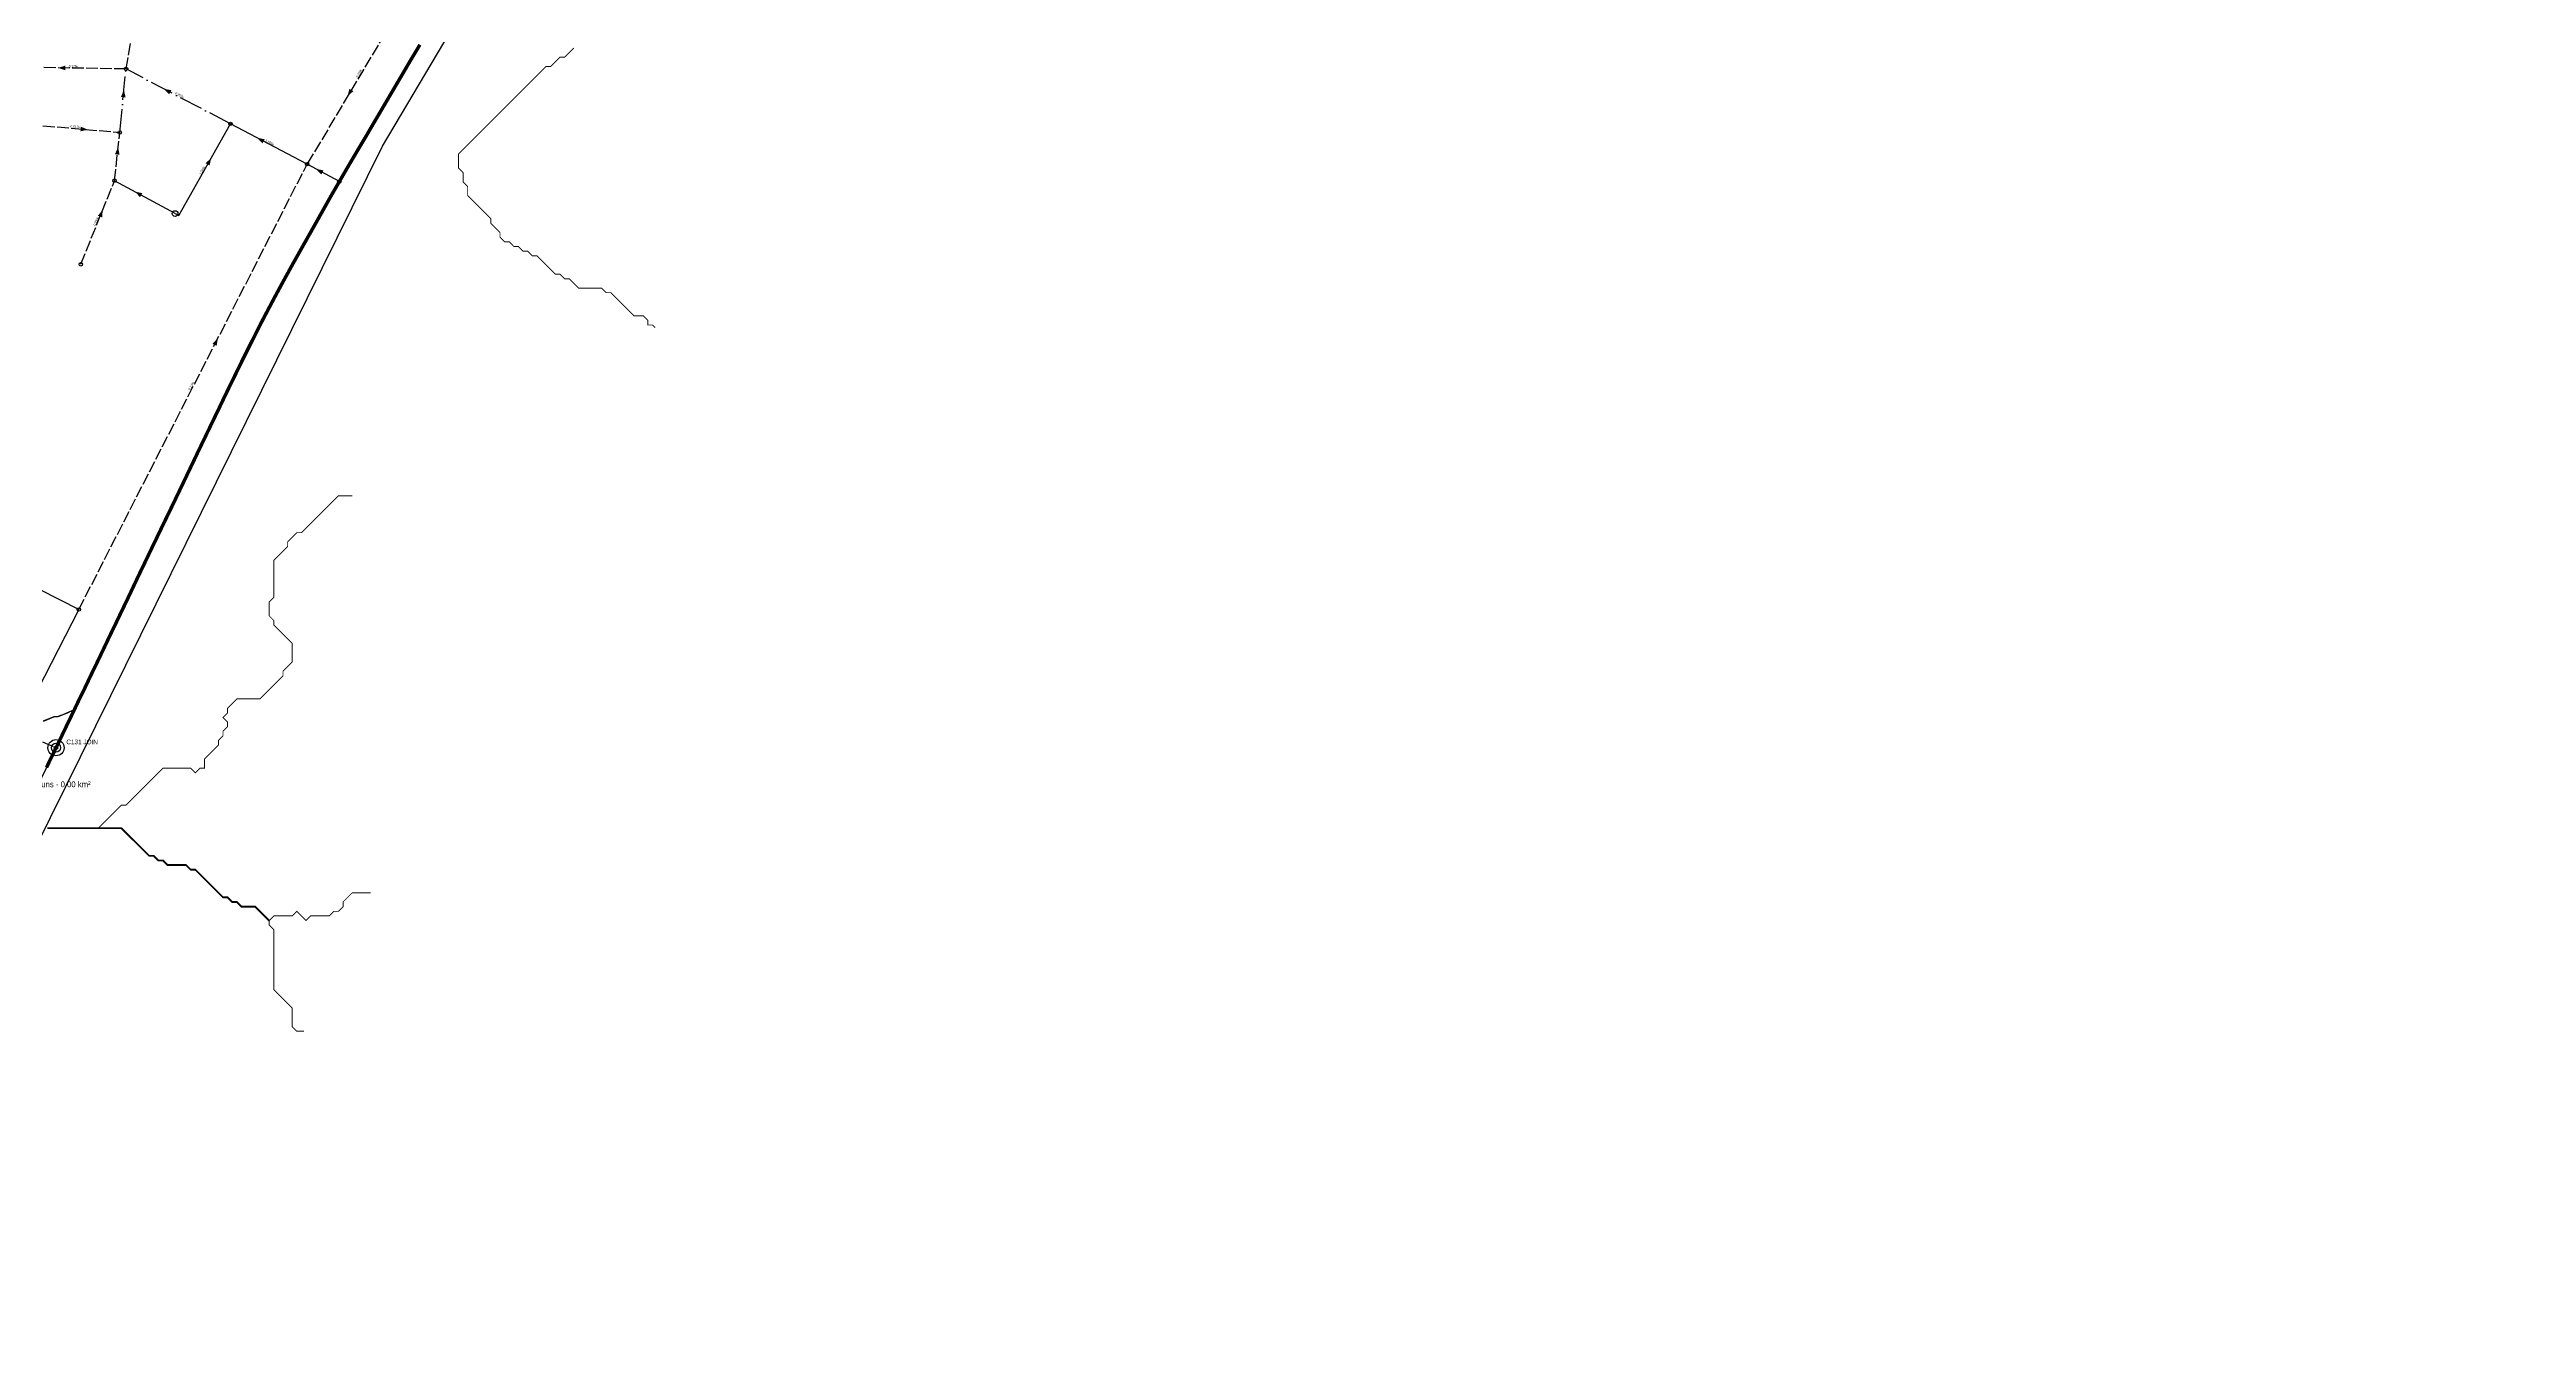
# Model space of a CAD drawing. Header units: metres. Extents: x 442821 to 452274, y 2561971 to 2571293.
# Drawn here: x 446773 to 448919, y 2564695 to 2565811 of the extents above; entities that cross this region are included whole.
import ezdxf
from ezdxf.enums import TextEntityAlignment as Align

# ---------------------------------------------------------------- set-up
doc = ezdxf.new("R2010")
doc.units = ezdxf.units.M
doc.header["$LTSCALE"] = 8
doc.linetypes.add('DASHDOT', pattern=[3.556, 2.54, -0.508, 0, -0.508])
doc.linetypes.add('DASHED', pattern=[1.524, 1.27, -0.254])
for name, color, linetype in [('A_ARROWS', 7, 'Continuous'), ('A_BUILT_2006', 252, 'Continuous'), ('A_CATCH_LABEL', 7, 'Continuous'), ('A_CATCHMENTS', 7, 'Continuous'), ('A_ENVELOPE', 3, 'Continuous'), ('A_GRADIENT', 8, 'Continuous'), ('A_JUNCTIONS', 8, 'Continuous'), ('A_MAIN_PIPE', 5, 'Continuous'), ('A_OUTLET_LABEL', 7, 'Continuous'), ('A_OUTLETS', 7, 'Continuous'), ('A_RUNS', 7, 'Continuous'), ('A_STREAMS', 5, 'Continuous')]:
    doc.layers.add(name, color=color, linetype=linetype)

msp = doc.modelspace()

# ---------------------------------------------------------------- linework, layer by layer
at = {"layer": 'A_ARROWS', "color": 1}
for points in [[(446780.6, 2565794.7), (446787, 2565796.6), (446786.9, 2565792.6)], [(446837.7, 2565775.7), (446839.1, 2565769.1), (446835.1, 2565769.5)], [(446872.2, 2565776.5), (446878.8, 2565775.3), (446876.9, 2565771.8)], [(447031.4, 2565770), (447033, 2565776.5), (447036.4, 2565774.5)], [(446806.5, 2565741.1), (446800, 2565739.7), (446800.3, 2565743.7)], [(446953, 2565734), (446959.6, 2565732.8), (446957.7, 2565729.3)], [(446832.6, 2565726), (446833.9, 2565719.4), (446829.9, 2565719.8)], [(446913.3, 2565716.6), (446911.9, 2565710.1), (446908.4, 2565712)], [(447004, 2565707.1), (447010.6, 2565705.8), (447008.7, 2565702.3)], [(446819.3, 2565671.6), (446818.8, 2565665), (446815.1, 2565666.5)], [(446847, 2565687.4), (446853.6, 2565686.1), (446851.7, 2565682.6)], [(446919.1, 2565560.3), (446918, 2565553.7), (446914.4, 2565555.6)]]:
    msp.add_solid(points, dxfattribs=at)
at = {"layer": 'A_BUILT_2006', "color": 252}
msp.add_lwpolyline([(446551.4, 2564695.1), (447061.6, 2565726.9), (448013.4, 2567331.6), (448231.6, 2567243.7), (448332.3, 2567295.5), (448412.2, 2567436.6), (448449.9, 2567533.1), (448423.2, 2567661.3), (448638.9, 2567714.4), (448758.5, 2567734.5), (448909.9, 2567734.5), (449242.5, 2567681.7)], dxfattribs=at)
at = {"layer": 'A_CATCHMENTS', "color": 1, "linetype": 'DASHED'}
msp.add_lwpolyline([(447094.1, 2565814.7), (447085.1, 2565799.7), (447078.9, 2565789.1), (447073.5, 2565779.9), (447066.5, 2565768), (447060.3, 2565757.4), (447052, 2565743.3), (447047.9, 2565736.2), (447041.6, 2565725.7), (447035.4, 2565715.2), (447029.2, 2565704.6), (447024.3, 2565696.2), (447023.7, 2565695.1), (447017, 2565683.5), (447011, 2565672.8), (447005.4, 2565662.8), (446999, 2565651.4), (446993, 2565640.8), (446987, 2565630.1), (446983.3, 2565623.5), (446975.2, 2565608.7), (446969.4, 2565598), (446966.7, 2565592.9), (446962.1, 2565584.2), (446958, 2565576.4), (446952.5, 2565565.6), (446950.8, 2565562.2), (446947, 2565554.7), (446941.5, 2565543.7), (446938.1, 2565536.8), (446930.8, 2565521.8), (446925.4, 2565510.8), (446920.7, 2565500.9), (446914.8, 2565488.7), (446909.5, 2565477.7), (446901.7, 2565461.5), (446898.9, 2565455.6), (446893.6, 2565444.5), (446888.3, 2565433.4), (446882.7, 2565421.7), (446877.7, 2565411.3), (446872.3, 2565400.2), (446867, 2565389.2), (446864.9, 2565384.8), (446862.8, 2565380.5), (446856.4, 2565367.1), (446851.1, 2565356.1), (446845.5, 2565344.3), (446844.1, 2565341.3), (446840.6, 2565333.9), (446835.3, 2565322.9), (446830, 2565311.8), (446826.3, 2565304.2), (446819.4, 2565289.7), (446814.1, 2565278.6), (446808.7, 2565267.5), (446803.5, 2565256.5), (446798.1, 2565245.5), (446795.7, 2565240.4), (446794.7, 2565238.2), (446780.7, 2565232.4), (446777, 2565232.3), (446756.6, 2565223.8)], dxfattribs=at)
at = {"layer": 'A_CATCHMENTS', "color": 3, "linetype": 'DASHED'}
msp.add_lwpolyline([(446713.7, 2565127), (446756.6, 2565223.8), (446777, 2565232.3), (446780.7, 2565232.4), (446794.7, 2565238.2), (446792.8, 2565234.4), (446791.5, 2565231.6), (446788.8, 2565226.1), (446782.2, 2565212.3), (446778.8, 2565205.3), (446776.9, 2565201.3), (446775.9, 2565199.2), (446771.8, 2565190.8), (446770.6, 2565188.2), (446766.2, 2565179.2), (446760.9, 2565168.1), (446755.6, 2565157.1), (446752.6, 2565150.9), (446749.1, 2565143.4), (446745, 2565135), (446739.7, 2565123.9), (446736.8, 2565117.8), (446731.1, 2565120.6), (446713.7, 2565127)], close=True, dxfattribs=at)
at = {"layer": 'A_ENVELOPE', "color": 3}
msp.add_lwpolyline([(447094.1, 2565814.7), (447085.1, 2565799.7), (447078.9, 2565789.1), (447073.5, 2565779.9), (447066.5, 2565768), (447060.3, 2565757.4), (447052, 2565743.3), (447047.9, 2565736.2), (447041.6, 2565725.7), (447035.4, 2565715.2), (447029.2, 2565704.6), (447024.3, 2565696.2), (447023.7, 2565695.1), (447017, 2565683.5), (447011, 2565672.8), (447005.4, 2565662.8), (446999, 2565651.4), (446993, 2565640.8), (446987, 2565630.1), (446983.3, 2565623.5), (446975.2, 2565608.7), (446969.4, 2565598), (446966.7, 2565592.9), (446962.1, 2565584.2), (446958, 2565576.4), (446952.5, 2565565.6), (446950.8, 2565562.2), (446947, 2565554.7), (446941.5, 2565543.7), (446938.1, 2565536.8), (446930.8, 2565521.8), (446925.4, 2565510.8), (446920.7, 2565500.9), (446914.8, 2565488.7), (446909.5, 2565477.7), (446901.7, 2565461.5), (446898.9, 2565455.6), (446893.6, 2565444.5), (446888.3, 2565433.4), (446882.7, 2565421.7), (446877.7, 2565411.3), (446872.3, 2565400.2), (446867, 2565389.2), (446864.9, 2565384.8), (446862.8, 2565380.5), (446856.4, 2565367.1), (446851.1, 2565356.1), (446845.5, 2565344.3), (446844.1, 2565341.3), (446840.6, 2565333.9), (446835.3, 2565322.9), (446830, 2565311.8), (446826.3, 2565304.2), (446819.4, 2565289.7), (446814.1, 2565278.6), (446808.7, 2565267.5), (446803.5, 2565256.5), (446798.1, 2565245.5), (446795.7, 2565240.4), (446792.8, 2565234.4), (446791.5, 2565231.6), (446788.8, 2565226.1), (446782.2, 2565212.3), (446778.8, 2565205.3), (446776.9, 2565201.3), (446775.9, 2565199.2), (446771.8, 2565190.8)], dxfattribs=at)
at = {"layer": 'A_JUNCTIONS'}
for centre in [(446839.5, 2565793.7), (446834, 2565738.7), (446930, 2565746.1), (446996.4, 2565711.2), (446829.5, 2565696.9), (447024.3, 2565696.2), (446800.3, 2565624.4), (446798.6, 2565325.2), (446778.8, 2565205.4)]:
    msp.add_circle(centre, 1.5, dxfattribs=at)
at = {"layer": 'A_JUNCTIONS', "color": 30}
msp.add_circle((446882, 2565668.4), 2.5, dxfattribs=at)
at = {"layer": 'A_MAIN_PIPE', "color": 5, "const_width": 3}
msp.add_lwpolyline([(447094.1, 2565814.7), (447085.1, 2565799.7), (447078.9, 2565789.1), (447073.5, 2565779.9), (447066.5, 2565768), (447060.3, 2565757.4), (447052, 2565743.3), (447047.9, 2565736.2), (447041.6, 2565725.7), (447035.4, 2565715.2), (447029.2, 2565704.6), (447023.7, 2565695.1), (447017, 2565683.5), (447011, 2565672.8), (447005.4, 2565662.8), (446999, 2565651.4), (446993, 2565640.8), (446987, 2565630.1), (446983.3, 2565623.5), (446975.2, 2565608.7), (446969.4, 2565598), (446966.7, 2565592.9), (446962.1, 2565584.2), (446958, 2565576.4), (446952.5, 2565565.6), (446950.8, 2565562.2), (446947, 2565554.7), (446941.5, 2565543.7), (446938.1, 2565536.8), (446930.8, 2565521.8), (446925.4, 2565510.8), (446920.7, 2565500.9), (446914.8, 2565488.7), (446909.5, 2565477.7), (446901.7, 2565461.5), (446898.9, 2565455.6), (446893.6, 2565444.5), (446888.3, 2565433.4), (446882.7, 2565421.7), (446877.7, 2565411.3), (446872.3, 2565400.2), (446867, 2565389.2), (446864.9, 2565384.8), (446862.8, 2565380.5), (446856.4, 2565367.1), (446851.1, 2565356.1), (446845.5, 2565344.3), (446844.1, 2565341.3), (446840.6, 2565333.9), (446835.3, 2565322.9), (446830, 2565311.8), (446826.3, 2565304.2), (446819.4, 2565289.7), (446814.1, 2565278.6), (446808.7, 2565267.5), (446803.5, 2565256.5), (446798.1, 2565245.5), (446795.7, 2565240.4), (446792.8, 2565234.4), (446791.5, 2565231.6), (446788.8, 2565226.1), (446782.2, 2565212.3), (446776.9, 2565201.3), (446775.9, 2565199.2), (446771.8, 2565190.8), (446770.6, 2565188.2)], dxfattribs=at)
at = {"layer": 'A_OUTLETS', "color": 5}
for radius in [7, 4]:
    msp.add_circle((446778.8, 2565205.4), radius, dxfattribs=at)
at = {"layer": 'A_RUNS', "color": 1, "linetype": 'DASHED'}
for points in [[(446839.5, 2565793.7), (446854.5, 2565877.8), (446715.7, 2565904.3), (446691.5, 2565917), (446595.6, 2565918.5)], [(447089.1, 2565866.8), (446996.4, 2565711.2)], [(446839.5, 2565793.7), (446747.9, 2565795.3)], [(446755.4, 2565745.6), (446834, 2565738.7)], [(446829.5, 2565696.9), (446834, 2565738.7)], [(446798.6, 2565325.2), (446996.4, 2565711.2)], [(446800.3, 2565624.4), (446829.5, 2565696.9)]]:
    msp.add_lwpolyline(points, dxfattribs=at)
at = {"layer": 'A_RUNS', "color": 1, "linetype": 'DASHDOT'}
for points in [[(446834, 2565738.7), (446839.5, 2565793.7)], [(446930, 2565746.1), (446839.5, 2565793.7)]]:
    msp.add_lwpolyline(points, dxfattribs=at)
at = {"layer": 'A_RUNS', "color": 1}
for points in [[(446882, 2565668.4), (446885.1, 2565666.7), (446930, 2565746.1)], [(446996.4, 2565711.2), (446930, 2565746.1)], [(447024.3, 2565696.2), (446996.4, 2565711.2)], [(446882, 2565668.4), (446829.5, 2565696.9)], [(446798.6, 2565325.2), (446647.9, 2565401.8), (446590.5, 2565426.1)], [(446798.6, 2565325.2), (446744.9, 2565220.4)]]:
    msp.add_lwpolyline(points, dxfattribs=at)
at = {"layer": 'A_RUNS', "color": 3, "linetype": 'DASHED'}
msp.add_lwpolyline([(446744.9, 2565220.4), (446778.8, 2565205.3)], dxfattribs=at)
at = {"layer": 'A_STREAMS', "color": 5}
for points, const_width in [([(447297.8, 2565569.5), (447295.5, 2565571.8), (447291.5, 2565571.8), (447291.5, 2565575.8), (447287.5, 2565579.8), (447283.5, 2565579.8), (447279.5, 2565579.8), (447275.5, 2565583.8), (447271.5, 2565587.8), (447267.5, 2565591.8), (447263.5, 2565595.8), (447259.5, 2565599.8), (447255.5, 2565599.8), (447251.5, 2565603.8), (447247.5, 2565603.8), (447243.5, 2565603.8), (447239.5, 2565603.8), (447235.5, 2565603.8), (447231.5, 2565603.8), (447227.5, 2565607.8), (447223.5, 2565611.8), (447219.5, 2565611.8), (447215.5, 2565615.8), (447211.5, 2565615.8), (447207.5, 2565619.8), (447203.5, 2565623.8), (447199.5, 2565627.8), (447195.5, 2565631.8), (447191.5, 2565631.8), (447187.5, 2565635.8), (447183.5, 2565635.8), (447179.5, 2565639.8), (447175.5, 2565639.8), (447171.5, 2565643.9), (447167.5, 2565643.9), (447163.5, 2565647.9), (447163.5, 2565651.9), (447159.5, 2565655.9), (447155.5, 2565659.9), (447155.5, 2565663.9), (447151.5, 2565667.9), (447147.5, 2565671.9), (447143.5, 2565675.9), (447139.5, 2565679.9), (447135.5, 2565683.9), (447135.5, 2565687.9), (447135.5, 2565691.9), (447131.5, 2565695.9), (447131.5, 2565699.9), (447131.5, 2565703.9), (447127.5, 2565707.9), (447127.5, 2565711.9), (447127.5, 2565715.9), (447127.5, 2565719.9), (447131.5, 2565723.9), (447135.5, 2565727.9), (447139.5, 2565731.9), (447143.5, 2565735.9), (447147.5, 2565739.9), (447151.5, 2565743.9), (447155.5, 2565747.9), (447159.5, 2565751.9), (447163.5, 2565755.9), (447167.5, 2565759.9), (447171.5, 2565763.9), (447175.5, 2565767.9), (447179.5, 2565771.9), (447183.5, 2565775.9), (447187.5, 2565779.9), (447191.5, 2565783.9), (447195.5, 2565787.9), (447199.5, 2565791.9), (447203.5, 2565795.9), (447207.5, 2565795.9), (447211.5, 2565799.9), (447215.5, 2565803.9), (447219.5, 2565803.9), (447223.5, 2565807.9), (447227.5, 2565811.9)], 0.8), ([(447035.5, 2565423.8), (447031.5, 2565423.8), (447027.5, 2565423.8), (447023.5, 2565423.8), (447019.5, 2565419.8), (447015.5, 2565415.8), (447011.5, 2565411.8), (447007.5, 2565407.8), (447003.5, 2565403.8), (446999.5, 2565399.8), (446995.5, 2565395.8), (446991.5, 2565391.8), (446987.5, 2565391.8), (446983.5, 2565387.8), (446979.5, 2565383.8), (446979.5, 2565379.8), (446975.5, 2565375.8), (446971.5, 2565371.8), (446967.5, 2565367.8), (446967.5, 2565363.8), (446967.5, 2565359.8), (446967.5, 2565355.7), (446967.5, 2565351.7), (446967.5, 2565347.7), (446967.5, 2565343.7), (446967.5, 2565339.7), (446967.5, 2565335.7), (446963.5, 2565331.7), (446963.5, 2565327.7), (446963.5, 2565323.7), (446963.5, 2565319.7), (446967.5, 2565315.7), (446967.5, 2565311.7), (446971.5, 2565307.7), (446975.5, 2565303.7), (446979.5, 2565299.7), (446983.5, 2565295.7), (446983.5, 2565291.7), (446983.5, 2565287.7), (446983.5, 2565283.7), (446983.5, 2565279.7), (446979.5, 2565275.7), (446975.5, 2565271.7), (446975.5, 2565267.7), (446971.5, 2565263.7), (446967.5, 2565259.7), (446963.5, 2565255.7), (446959.5, 2565251.7), (446955.5, 2565247.7), (446951.5, 2565247.7), (446947.5, 2565247.7), (446943.5, 2565247.7), (446939.5, 2565247.7), (446935.5, 2565247.7), (446931.5, 2565243.7), (446927.5, 2565239.7), (446927.5, 2565235.7), (446923.5, 2565231.7), (446927.5, 2565227.7), (446927.5, 2565223.7), (446923.5, 2565219.7), (446923.5, 2565215.7), (446919.5, 2565211.7), (446919.5, 2565207.7), (446915.5, 2565203.7), (446911.5, 2565199.7), (446907.5, 2565195.7), (446907.5, 2565191.7), (446907.5, 2565187.7), (446903.5, 2565187.7), (446899.5, 2565183.7), (446895.5, 2565187.7), (446891.5, 2565187.7), (446887.5, 2565187.7), (446883.5, 2565187.7), (446879.5, 2565187.7), (446875.5, 2565187.7), (446871.5, 2565187.7), (446867.5, 2565183.7), (446863.5, 2565179.7), (446859.5, 2565175.7), (446855.5, 2565171.7), (446851.5, 2565167.7), (446847.5, 2565163.7), (446843.5, 2565159.7), (446839.5, 2565155.7), (446835.5, 2565155.7), (446831.5, 2565151.7), (446827.5, 2565147.7), (446823.5, 2565143.7), (446819.5, 2565139.7), (446815.5, 2565135.7)], 0.8), ([(446815.5, 2565135.7), (446811.4, 2565135.7), (446807.4, 2565135.7), (446803.4, 2565135.7), (446799.4, 2565135.7), (446795.4, 2565135.7), (446791.4, 2565135.7), (446787.4, 2565135.7), (446783.4, 2565135.7), (446779.4, 2565135.7), (446775.4, 2565135.7), (446771.4, 2565135.7)], 1.6), ([(446963.5, 2565055.6), (446959.5, 2565059.6), (446955.5, 2565063.6), (446951.5, 2565067.6), (446947.5, 2565067.6), (446943.5, 2565067.6), (446939.5, 2565067.6), (446935.5, 2565071.7), (446931.5, 2565071.7), (446927.5, 2565075.7), (446923.5, 2565075.7), (446919.5, 2565079.7), (446915.5, 2565083.7), (446911.5, 2565087.7), (446907.5, 2565091.7), (446903.5, 2565095.7), (446899.5, 2565099.7), (446895.5, 2565099.7), (446891.5, 2565103.7), (446887.5, 2565103.7), (446883.5, 2565103.7), (446879.5, 2565103.7), (446875.5, 2565103.7), (446871.5, 2565107.7), (446867.5, 2565107.7), (446863.5, 2565111.7), (446859.5, 2565111.7), (446855.5, 2565115.7), (446851.5, 2565119.7), (446847.5, 2565123.7), (446843.5, 2565127.7), (446839.5, 2565131.7), (446835.5, 2565135.7), (446831.5, 2565135.7), (446827.5, 2565135.7), (446823.5, 2565135.7), (446819.5, 2565135.7), (446815.5, 2565135.7)], 1.6), ([(447051.3, 2565079.7), (447047.5, 2565079.7), (447043.5, 2565079.7), (447039.5, 2565079.7), (447035.5, 2565079.7), (447031.5, 2565075.7), (447027.5, 2565071.7), (447027.5, 2565067.6), (447023.5, 2565063.6), (447019.5, 2565063.6), (447015.5, 2565059.6), (447011.5, 2565059.6), (447007.5, 2565059.6), (447003.5, 2565059.6), (446999.5, 2565059.6), (446995.5, 2565055.6), (446991.5, 2565059.6), (446987.5, 2565063.6), (446983.5, 2565059.6), (446979.5, 2565059.6), (446975.5, 2565059.6), (446971.5, 2565059.6), (446967.5, 2565059.6), (446963.5, 2565055.6)], 0.8), ([(446993.7, 2564959.6), (446991.5, 2564959.6), (446987.5, 2564959.6), (446983.5, 2564963.6), (446983.5, 2564967.6), (446983.5, 2564971.6), (446983.5, 2564975.6), (446983.5, 2564979.6), (446979.5, 2564983.6), (446975.5, 2564987.6), (446971.5, 2564991.6), (446967.5, 2564995.6), (446967.5, 2564999.6), (446967.5, 2565003.6), (446967.5, 2565007.6), (446967.5, 2565011.6), (446967.5, 2565015.6), (446967.5, 2565019.6), (446967.5, 2565023.6), (446967.5, 2565027.6), (446967.5, 2565031.6), (446967.5, 2565035.6), (446967.5, 2565039.6), (446967.5, 2565043.6), (446967.5, 2565047.6), (446963.5, 2565051.6), (446963.5, 2565055.6)], 0.8)]:
    msp.add_lwpolyline(points, dxfattribs=dict(at, const_width=const_width))

# ---------------------------------------------------------------- texts
at = {"layer": 'A_CATCH_LABEL', "color": 3}
msp.add_text('C131 · JOIN · 0.0 km · 1 runs · 0.00 km²', height=5, dxfattribs=at).set_placement((446749, 2565173.7), align=Align.MIDDLE_CENTER)
at = {"layer": 'A_GRADIENT', "color": 1}
for s, rotation, p in [('0.17%', 359.0039, (446793.7, 2565794.5)), ('0.25%', 59.2311, (447042.7, 2565789)), ('-0.25%', 332.264, (446884.7, 2565769.9)), ('-0.01%', -4.9845, (446794.7, 2565742.2)), ('1.53%', 332.264, (446963.2, 2565728.6)), ('1.24%', 60.5233, (446906.7, 2565704.9)), ('-0.05%', 68.0518, (446814.9, 2565660.7)), ('0.23%', 62.8685, (446897.5, 2565518.2))]:
    msp.add_text(s, height=2, rotation=rotation, dxfattribs=at).set_placement(p, align=Align.BOTTOM_CENTER)
at = {"layer": 'A_OUTLET_LABEL', "color": 5}
msp.add_text('C131 JOIN', height=4, dxfattribs=at).set_placement((446787.8, 2565208.4))

doc.saveas('drawing.dxf')
